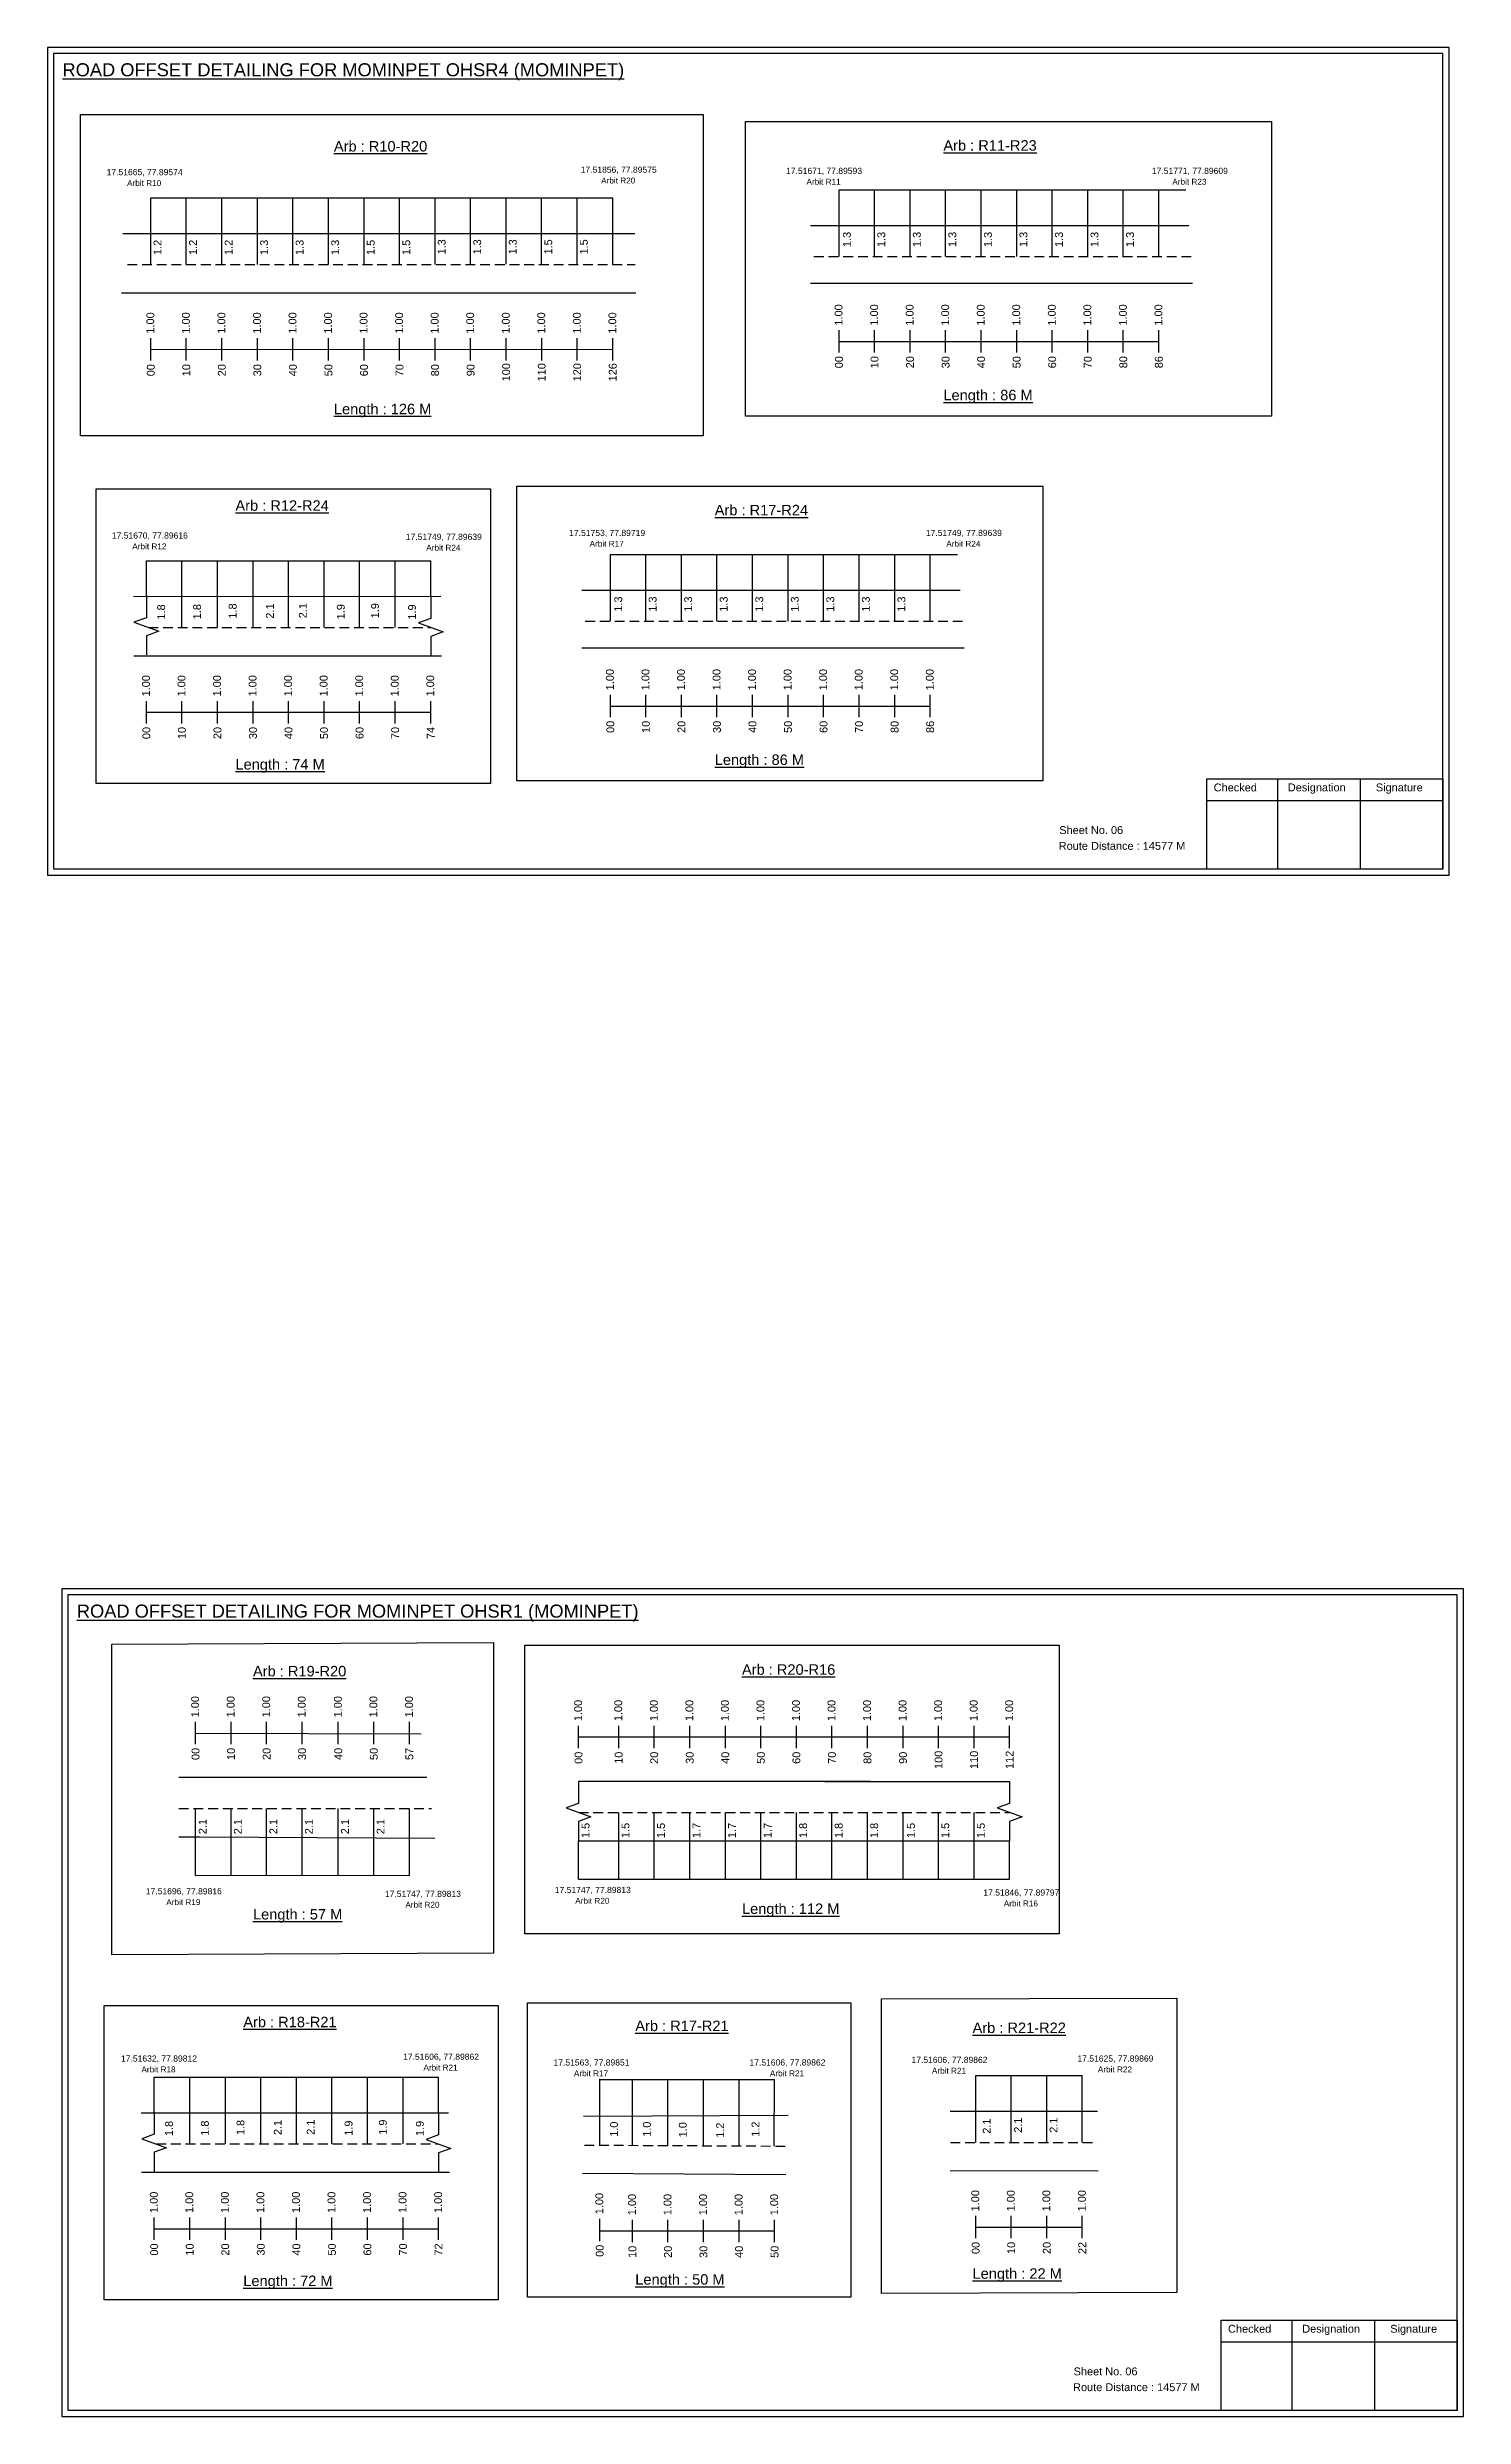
# Model space of a CAD drawing. Header units: inches. Extents: x 1446 to 12099, y 451 to 5049.
# Drawn here: x 6627 to 7169, y 2005 to 2911 of the extents above; entities that cross this region are included whole.
import ezdxf

# ---------------------------------------------------------------- set-up
doc = ezdxf.new("R2010")
doc.units = ezdxf.units.IN
doc.header["$MEASUREMENT"] = 0
doc.linetypes.add('DASHED2', pattern=[0.375, 0.25, -0.125])
for name, color, linetype in [('PDF_Geometry', 7, 'Continuous'), ('PDF_Text', 5, 'Continuous'), ('pipe', 5, 'Continuous')]:
    doc.layers.add(name, color=color, linetype=linetype)
doc.styles.add('PDF Arial', font='arial.ttf')
doc.styles.get("Standard").update_dxf_attribs({"font": 'arial.ttf'})

msp = doc.modelspace()

# ---------------------------------------------------------------- linework, layer by layer
at = {"color": 5}
for p, q in [((6930.27, 2856.68), (7063.05, 2856.68)), ((6666.9, 2853.62), (6843.7, 2853.62)), ((6665.23, 2714.82), (6774.03, 2714.82)), ((6842.77, 2717.18), (6975.55, 2717.18)), ((6684.04, 2211.91), (6765.86, 2211.93)), ((6830.6, 2210.43), (6995.57, 2210.43)), ((6668.23, 2134.7), (6777.03, 2134.7)), ((6838.7, 2133.82), (6905.62, 2133.82)), ((6982.58, 2135.29), (7023.38, 2135.29))]:
    msp.add_line(p, q, dxfattribs=at)
for p, q in [((6930.27, 2831.14), (6930.27, 2856.68)), ((6943.87, 2831.14), (6943.87, 2856.68)), ((6957.47, 2831.14), (6957.47, 2856.68)), ((6971.07, 2831.14), (6971.07, 2856.68)), ((6984.67, 2831.14), (6984.67, 2856.68)), ((6998.27, 2831.14), (6998.27, 2856.68)), ((7011.87, 2831.14), (7011.87, 2856.68)), ((7025.47, 2831.14), (7025.47, 2856.68)), ((7039.07, 2831.14), (7039.07, 2856.68)), ((7052.67, 2831.14), (7052.67, 2856.68)), ((6666.9, 2828.08), (6666.9, 2853.62)), ((6680.5, 2828.08), (6680.5, 2853.62)), ((6694.1, 2828.08), (6694.1, 2853.62)), ((6707.7, 2828.08), (6707.7, 2853.62)), ((6721.3, 2828.08), (6721.3, 2853.62)), ((6734.9, 2828.08), (6734.9, 2853.62)), ((6748.5, 2828.08), (6748.5, 2853.62)), ((6762.1, 2828.08), (6762.1, 2853.62)), ((6775.7, 2828.08), (6775.7, 2853.62)), ((6789.24, 2828.26), (6789.24, 2853.8)), ((6802.84, 2828.26), (6802.84, 2853.8)), ((6816.44, 2828.26), (6816.44, 2853.8)), ((6830.04, 2828.26), (6830.04, 2853.8)), ((6843.7, 2828.08), (6843.7, 2853.62)), ((6656.2, 2839.96), (6852.08, 2839.96)), ((6919.4, 2843.02), (7064.18, 2843.02)), ((7065.6, 2820.84), (6919.4, 2820.84)), ((6655.66, 2817.28), (6852.5, 2817.32)), ((6665.23, 2701.17), (6665.23, 2714.82)), ((6678.83, 2689.28), (6678.83, 2714.82)), ((6692.43, 2689.28), (6692.43, 2714.82)), ((6706.03, 2689.28), (6706.03, 2714.82)), ((6719.63, 2689.28), (6719.63, 2714.82)), ((6733.23, 2689.28), (6733.23, 2714.82)), ((6746.83, 2689.28), (6746.83, 2714.82)), ((6760.43, 2689.28), (6760.43, 2714.82)), ((6774.03, 2701.17), (6774.03, 2714.82)), ((6842.77, 2691.64), (6842.77, 2717.18)), ((6856.37, 2691.64), (6856.37, 2717.18)), ((6869.97, 2691.64), (6869.97, 2717.18)), ((6883.57, 2691.64), (6883.57, 2717.18)), ((6897.17, 2691.64), (6897.17, 2717.18)), ((6910.77, 2691.64), (6910.77, 2717.18)), ((6924.37, 2691.64), (6924.37, 2717.18)), ((6937.97, 2691.64), (6937.97, 2717.18)), ((6951.57, 2691.64), (6951.57, 2717.18)), ((6965.17, 2691.64), (6965.17, 2717.18)), ((6660.23, 2701.17), (6777.85, 2701.22)), ((6831.9, 2703.52), (6976.68, 2703.52)), ((6660.38, 2678.48), (6778.16, 2678.48)), ((6978.1, 2681.34), (6831.9, 2681.34)), ((6772.59, 2249.33), (6677.63, 2249.33)), ((6942.37, 2247.85), (6830.6, 2247.85)), ((6924.9, 2247.85), (6995.57, 2247.85)), ((6684.04, 2211.91), (6684.04, 2237.44)), ((6697.64, 2211.91), (6697.64, 2237.44)), ((6711.24, 2211.91), (6711.24, 2237.44)), ((6724.84, 2211.91), (6724.84, 2237.44)), ((6738.66, 2211.91), (6738.66, 2237.44)), ((6752.26, 2211.91), (6752.26, 2237.44)), ((6765.86, 2211.91), (6765.86, 2237.44)), ((6845.97, 2210.43), (6845.97, 2235.97)), ((6859.57, 2210.43), (6859.57, 2235.97)), ((6873.17, 2210.43), (6873.17, 2235.97)), ((6886.77, 2210.43), (6886.77, 2235.97)), ((6900.37, 2210.43), (6900.37, 2235.97)), ((6913.97, 2210.43), (6913.97, 2235.97)), ((6927.57, 2210.43), (6927.57, 2235.97)), ((6941.17, 2210.43), (6941.17, 2235.97)), ((6954.77, 2210.43), (6954.77, 2235.97)), ((6968.37, 2210.43), (6968.37, 2235.97)), ((6981.97, 2210.43), (6981.97, 2235.97)), ((6677.63, 2226.64), (6685.69, 2226.64)), ((6685.69, 2226.64), (6775.54, 2226.14)), ((6830.6, 2225.16), (6995.57, 2225.16)), ((6830.6, 2210.43), (6830.6, 2225.16)), ((6995.57, 2210.43), (6995.57, 2225.16)), ((6668.23, 2121.05), (6668.23, 2134.7)), ((6681.83, 2109.16), (6681.83, 2134.7)), ((6695.43, 2109.16), (6695.43, 2134.7)), ((6709.03, 2109.16), (6709.03, 2134.7)), ((6722.63, 2109.16), (6722.63, 2134.7)), ((6736.23, 2109.16), (6736.23, 2134.7)), ((6749.83, 2109.16), (6749.83, 2134.7)), ((6763.43, 2109.16), (6763.43, 2134.7)), ((6777.03, 2121.05), (6777.03, 2134.7)), ((6838.7, 2108.59), (6838.7, 2134.12)), ((6851.22, 2108.54), (6851.22, 2133.82)), ((6864.82, 2108.48), (6864.82, 2133.82)), ((6878.42, 2108.54), (6878.42, 2133.82)), ((6892.02, 2108.28), (6892.02, 2133.82)), ((6905.4, 2108.32), (6905.62, 2133.82)), ((6982.58, 2109.75), (6982.58, 2135.29)), ((6996.18, 2109.75), (6996.18, 2135.29)), ((7009.78, 2109.75), (7009.78, 2135.29)), ((7023.38, 2109.75), (7023.38, 2135.29)), ((6663.23, 2121.05), (6780.85, 2121.1)), ((6972.75, 2121.64), (7029.24, 2121.64)), ((6832.5, 2119.79), (6910.87, 2120.15)), ((6663.38, 2098.36), (6781.16, 2098.36)), ((6832.13, 2097.94), (6909.86, 2097.51)), ((6972.75, 2098.95), (7029.46, 2098.82))]:
    msp.add_line(p, q)
at = {"linetype": 'DASHED2', "ltscale": 15}
for p, q in [((6657.95, 2828.08), (6852.23, 2828.08)), ((6920.67, 2831.14), (7065.03, 2831.14)), ((6665.99, 2689.28), (6774.03, 2689.28)), ((6833.17, 2691.64), (6977.53, 2691.64)), ((6677.63, 2237.44), (6774.31, 2237.44)), ((6830.6, 2235.97), (6995.57, 2235.97)), ((6668.99, 2109.16), (6777.03, 2109.16)), ((6832.84, 2108.73), (6911.13, 2108.32)), ((6972.9, 2109.75), (7029.24, 2109.75))]:
    msp.add_line(p, q, dxfattribs=at)
at = {"color": 217, "true_color": 0x93278f}
for p, q in [((6930.27, 2794.44), (6930.27, 2803)), ((6943.87, 2794.44), (6943.87, 2803)), ((6957.47, 2794.44), (6957.47, 2803)), ((6971.07, 2794.44), (6971.07, 2803)), ((6984.67, 2794.44), (6984.67, 2803)), ((6998.27, 2794.44), (6998.27, 2803)), ((7011.87, 2794.44), (7011.87, 2803)), ((7025.47, 2794.44), (7025.47, 2803)), ((7039.07, 2794.44), (7039.07, 2803)), ((7052.67, 2794.44), (7052.67, 2803)), ((6666.9, 2791.38), (6666.9, 2799.94)), ((6666.9, 2795.65), (6843.7, 2795.71)), ((6680.5, 2791.38), (6680.5, 2799.94)), ((6694.1, 2791.38), (6694.1, 2799.94)), ((6707.7, 2791.38), (6707.7, 2799.94)), ((6721.3, 2791.38), (6721.3, 2799.94)), ((6734.9, 2791.38), (6734.9, 2799.94)), ((6748.5, 2791.38), (6748.5, 2799.94)), ((6762.1, 2791.38), (6762.1, 2799.94)), ((6775.7, 2791.38), (6775.7, 2799.94)), ((6789.3, 2791.38), (6789.3, 2799.94)), ((6802.9, 2791.38), (6802.9, 2799.94)), ((6816.5, 2791.38), (6816.5, 2799.94)), ((6830.1, 2791.38), (6830.1, 2799.94)), ((6843.7, 2791.38), (6843.7, 2799.94)), ((6930.27, 2798.71), (7052.67, 2798.73)), ((6665.23, 2652.58), (6665.23, 2661.14)), ((6665.23, 2656.85), (6774.03, 2656.85)), ((6678.83, 2652.58), (6678.83, 2661.14)), ((6692.43, 2652.58), (6692.43, 2661.14)), ((6706.03, 2652.58), (6706.03, 2661.14)), ((6719.63, 2652.58), (6719.63, 2661.14)), ((6733.23, 2652.58), (6733.23, 2661.14)), ((6746.83, 2652.58), (6746.83, 2661.14)), ((6760.43, 2652.58), (6760.43, 2661.14)), ((6774.03, 2652.58), (6774.03, 2661.14)), ((6842.77, 2654.94), (6842.77, 2663.5)), ((6842.77, 2659.21), (6965.17, 2659.23)), ((6856.37, 2654.94), (6856.37, 2663.5)), ((6869.97, 2654.94), (6869.97, 2663.5)), ((6883.57, 2654.94), (6883.57, 2663.5)), ((6897.17, 2654.94), (6897.17, 2663.5)), ((6910.77, 2654.94), (6910.77, 2663.5)), ((6924.37, 2654.94), (6924.37, 2663.5)), ((6937.97, 2654.94), (6937.97, 2663.5)), ((6951.57, 2654.94), (6951.57, 2663.5)), ((6965.17, 2654.94), (6965.17, 2663.5)), ((6684.04, 2262.05), (6684.04, 2270.61)), ((6684.04, 2266.32), (6770.37, 2266.08)), ((6697.64, 2262.05), (6697.64, 2270.61)), ((6711.24, 2262.05), (6711.24, 2270.61)), ((6724.84, 2262.05), (6724.84, 2270.61)), ((6738.66, 2262.05), (6738.66, 2270.61)), ((6752.26, 2262.05), (6752.26, 2270.61)), ((6765.86, 2262.05), (6765.86, 2270.61)), ((6830.6, 2260.57), (6830.6, 2269.13)), ((6845.97, 2260.57), (6845.97, 2269.13)), ((6859.57, 2260.57), (6859.57, 2269.13)), ((6873.17, 2260.57), (6873.17, 2269.13)), ((6886.77, 2260.57), (6886.77, 2269.13)), ((6900.37, 2260.57), (6900.37, 2269.13)), ((6913.97, 2260.57), (6913.97, 2269.13)), ((6927.57, 2260.57), (6927.57, 2269.13)), ((6941.17, 2260.57), (6941.17, 2269.13)), ((6954.77, 2260.57), (6954.77, 2269.13)), ((6968.37, 2260.57), (6968.37, 2269.13)), ((6981.97, 2260.57), (6981.97, 2269.13)), ((6995.57, 2260.57), (6995.57, 2269.13)), ((6830.6, 2264.84), (6995.57, 2264.84)), ((6668.23, 2072.46), (6668.23, 2081.02)), ((6668.23, 2076.73), (6777.03, 2076.73)), ((6681.83, 2072.46), (6681.83, 2081.02)), ((6695.43, 2072.46), (6695.43, 2081.02)), ((6709.03, 2072.46), (6709.03, 2081.02)), ((6722.63, 2072.46), (6722.63, 2081.02)), ((6736.23, 2072.46), (6736.23, 2081.02)), ((6749.83, 2072.46), (6749.83, 2081.02)), ((6763.43, 2072.46), (6763.43, 2081.02)), ((6777.03, 2072.46), (6777.03, 2081.02)), ((6838.7, 2071.97), (6838.7, 2080.53)), ((6838.7, 2075.86), (6905.62, 2075.87)), ((6851.22, 2071.59), (6851.22, 2080.14)), ((6864.82, 2071.59), (6864.82, 2080.14)), ((6878.42, 2071.59), (6878.42, 2080.14)), ((6892.02, 2071.59), (6892.02, 2080.14)), ((6905.62, 2071.59), (6905.62, 2080.14)), ((6982.58, 2073.05), (6982.58, 2081.61)), ((6982.58, 2077.32), (7023.38, 2077.33)), ((6996.18, 2073.05), (6996.18, 2081.61)), ((7009.78, 2073.05), (7009.78, 2081.61)), ((7023.38, 2073.05), (7023.38, 2081.61))]:
    msp.add_line(p, q, dxfattribs=at)
for points in [[(6894.5, 2882.8), (7095.74, 2882.8), (7095.74, 2770.12), (6894.5, 2770.12)], [(6646, 2742.3), (6796.85, 2742.3), (6796.85, 2629.62), (6646, 2629.62)], [(6807, 2743.3), (7008.24, 2743.3), (7008.24, 2630.62), (6807, 2630.62)], [(6652, 2300.32), (6798.04, 2300.99), (6798.04, 2182.17), (6652, 2181.5)], [(6810, 2300), (7014.56, 2300), (7014.56, 2189.5), (6810, 2189.5)], [(6649, 2162.18), (6799.85, 2162.18), (6799.85, 2049.5), (6649, 2049.5)], [(6811, 2163.18), (6934.8, 2163.18), (6934.8, 2050.5), (6811, 2050.5)], [(6946.5, 2164.68), (7059.5, 2164.97), (7059.5, 2052.29), (6946.5, 2052)]]:
    msp.add_lwpolyline(points, close=True)
at = {"linetype": 'Continuous'}
for points in [[(6665.21, 2701.45), (6665.21, 2693.02), (6660.47, 2691.29), (6669.95, 2687.84), (6665.21, 2686.11), (6665.21, 2678.76)], [(6774.03, 2701.17), (6774.03, 2692.74), (6769.29, 2691.01), (6778.77, 2687.56), (6774.03, 2685.83), (6774.03, 2678.48)], [(6830.6, 2247.85), (6830.6, 2239.42), (6825.86, 2237.69), (6835.34, 2234.24), (6830.6, 2232.51), (6830.6, 2225.16)], [(6995.57, 2247.85), (6995.57, 2239.42), (6990.83, 2237.69), (7000.31, 2234.24), (6995.57, 2232.51), (6995.57, 2225.16)], [(6668.21, 2121.33), (6668.21, 2112.9), (6663.47, 2111.17), (6672.95, 2107.72), (6668.21, 2105.99), (6668.21, 2098.64)], [(6777.03, 2121.05), (6777.03, 2112.61), (6772.29, 2110.89), (6781.77, 2107.44), (6777.03, 2105.71), (6777.03, 2098.36)]]:
    msp.add_lwpolyline(points, dxfattribs=at)
at = {"layer": 'PDF_Geometry'}
for points in [[(6627.32, 2911.18), (6627.32, 2594.47), (7163.8, 2594.47), (7163.8, 2911.18)], [(6629.65, 2908.85), (6629.65, 2596.89), (7161.38, 2596.89), (7161.38, 2908.85)], [(6632.82, 2321.56), (6632.82, 2004.85), (7169.3, 2004.85), (7169.3, 2321.56)], [(6635.15, 2319.23), (6635.15, 2007.27), (7166.88, 2007.27), (7166.88, 2319.23)]]:
    msp.add_lwpolyline(points, close=True, dxfattribs=at)
at = {"layer": 'PDF_Geometry', "color": 242, "true_color": 0xcc1f26}
for points in [[(7161.38, 2596.8), (7071.04, 2596.8), (7071.04, 2631.41), (7161.38, 2631.41)], [(7166.88, 2007.17), (7076.54, 2007.17), (7076.54, 2041.78), (7166.88, 2041.78)]]:
    msp.add_lwpolyline(points, close=True, dxfattribs=at)
for points in [[(7098.02, 2631.41), (7098.02, 2596.8)], [(7129.74, 2631.41), (7129.74, 2596.8)], [(7071.04, 2623.03), (7161.38, 2623.03)], [(7103.52, 2041.78), (7103.52, 2007.17)], [(7135.24, 2041.78), (7135.24, 2007.17)], [(7076.54, 2033.41), (7166.88, 2033.41)]]:
    msp.add_lwpolyline(points, dxfattribs=at)
at = {"layer": 'pipe', "color": 0}
msp.add_lwpolyline([(6640, 2885.48), (6878.32, 2885.48), (6878.32, 2762.62), (6640, 2762.62)], close=True, dxfattribs=at)

# ---------------------------------------------------------------- texts
at = {"color": 242, "true_color": 0xcd2027}
for s, height, p in [('%%UROAD OFFSET DETAILING FOR MOMINPET OHSR4 (MOMINPET)', 5, (6633.1, 2900.11)), ('%%UArb : R10-R20', 4, (6736.98, 2871.35)), ('%%UArb : R11-R23', 4, (6970.21, 2871.68)), ('%%ULength : 126 M', 4, (6736.98, 2770.85)), ('%%ULength : 86 M', 4, (6970.21, 2776.18)), ('%%UArb : R12-R24', 4, (6699.3, 2733.92)), ('%%UArb : R17-R24', 4, (6882.71, 2732.18)), ('%%ULength : 74 M', 4, (6699.3, 2634.92)), ('%%ULength : 86 M', 4, (6882.71, 2636.68)), ('%%UROAD OFFSET DETAILING FOR MOMINPET OHSR1 (MOMINPET)', 5, (6638.6, 2310.49)), ('%%UArb : R19-R20', 4, (6706.01, 2288.02)), ('%%UArb : R20-R16', 4, (6893.14, 2288.64)), ('%%ULength : 57 M', 4, (6706.01, 2195.02)), ('%%ULength : 112 M', 4, (6893.14, 2197.14)), ('%%UArb : R18-R21', 4, (6702.3, 2153.8)), ('%%UArb : R17-R21', 4, (6852.31, 2152.33)), ('%%UArb : R21-R22', 4, (6981.37, 2151.59)), ('%%ULength : 72 M', 4, (6702.3, 2054.8)), ('%%ULength : 50 M', 4, (6852.31, 2055.33)), ('%%ULength : 22 M', 4, (6981.37, 2057.59))]:
    msp.add_text(s, height=height, dxfattribs=at).set_placement(p)
at = {"color": 5}
for s, height, p in [('17.51665, 77.89574', 2.34, (6650, 2862.29)), ('17.51856, 77.89575', 2.34, (6831.42, 2863.24)), ('17.51671, 77.89593', 2.34, (6910, 2862.78)), ('17.51771, 77.89609', 2.34, (7050, 2862.78)), ('Arbit R10', 2.246, (6657.82, 2858.16)), ('Arbit R20', 2.246, (6839.24, 2859.12)), ('Arbit R11', 2.246, (6917.82, 2858.66)), ('Arbit R23', 2.246, (7057.82, 2858.66)), ('17.51670, 77.89616', 2.34, (6652, 2723.28)), ('Arbit R12', 2.246, (6659.82, 2719.16)), ('17.51749, 77.89639', 2.34, (6764.5, 2722.78)), ('Arbit R24', 2.246, (6772.32, 2718.66)), ('17.51753, 77.89719', 2.34, (6827, 2724.28)), ('Arbit R17', 2.246, (6834.82, 2720.16)), ('17.51749, 77.89639', 2.34, (6963.5, 2724.28)), ('Arbit R24', 2.246, (6971.32, 2720.16)), ('17.51696, 77.89816', 2.34, (6665, 2204.66)), ('Arbit R19', 2.246, (6672.82, 2200.54)), ('17.51747, 77.89813', 2.34, (6756.5, 2203.66)), ('17.51747, 77.89813', 2.34, (6821.5, 2205.16)), ('Arbit R20', 2.246, (6829.32, 2201.04)), ('17.51846, 77.89797', 2.34, (6985.5, 2204.16)), ('Arbit R16', 2.246, (6993.32, 2200.04)), ('Arbit R20', 2.246, (6764.32, 2199.54)), ('17.51632, 77.89812', 2.34, (6655.5, 2140.66)), ('17.51606, 77.89862', 2.34, (6763.43, 2141.36)), ('Arbit R21', 2.246, (6771.25, 2137.24)), ('17.51563, 77.89851', 2.34, (6821, 2139.16)), ('17.51606, 77.89862', 2.34, (6896, 2139.16)), ('17.51606, 77.89862', 2.34, (6958, 2140.16)), ('17.51625, 77.89869', 2.34, (7021.5, 2140.66)), ('Arbit R18', 2.246, (6663.32, 2136.54)), ('Arbit R17', 2.246, (6828.82, 2135.04)), ('Arbit R21', 2.246, (6903.82, 2135.04)), ('Arbit R21', 2.246, (6965.82, 2136.04)), ('Arbit R22', 2.246, (7029.32, 2136.54))]:
    msp.add_text(s, height=height, dxfattribs=at).set_placement(p)
for s, p in [('1.2', (6670.97, 2831.76)), ('1.2', (6684.57, 2831.76)), ('1.2', (6698.17, 2831.76)), ('1.3', (6711.77, 2831.76)), ('1.3', (6725.37, 2831.76)), ('1.3', (6738.97, 2831.76)), ('1.5', (6752.57, 2831.76)), ('1.5', (6766.17, 2831.76)), ('1.3', (6779.71, 2831.94)), ('1.3', (6793.31, 2831.94)), ('1.3', (6806.91, 2831.94)), ('1.5', (6820.51, 2831.94)), ('1.5', (6834.11, 2831.94)), ('1.3', (6934.78, 2834.81)), ('1.3', (6947.94, 2834.81)), ('1.3', (6961.54, 2834.81)), ('1.3', (6975.14, 2834.81)), ('1.3', (6988.74, 2834.81)), ('1.3', (7002.34, 2834.81)), ('1.3', (7015.94, 2834.81)), ('1.3', (7029.54, 2834.81)), ('1.3', (7043.14, 2834.81)), ('1.3', (6847.28, 2695.31)), ('1.3', (6860.44, 2695.31)), ('1.3', (6874.04, 2695.31)), ('1.3', (6887.64, 2695.31)), ('1.3', (6901.24, 2695.31)), ('1.3', (6914.84, 2695.31)), ('1.3', (6928.44, 2695.31)), ('1.3', (6942.04, 2695.31)), ('1.3', (6955.64, 2695.31)), ('1.8', (6672.36, 2692.27)), ('1.8', (6686.11, 2692.4)), ('1.8', (6699.73, 2692.65)), ('2.1', (6713.99, 2692.65)), ('2.1', (6726.58, 2692.78)), ('1.9', (6741.1, 2692.4)), ('1.9', (6754.2, 2692.78)), ('1.9', (6768.36, 2692.28)), ('2.1', (6688.22, 2227.64)), ('2.1', (6701.71, 2227.64)), ('2.1', (6715.31, 2227.64)), ('2.1', (6728.91, 2227.64)), ('2.1', (6742.73, 2227.64)), ('2.1', (6756.33, 2227.64)), ('1.5', (6834.78, 2226.16)), ('1.5', (6850.04, 2226.16)), ('1.5', (6863.64, 2226.16)), ('1.7', (6877.24, 2226.16)), ('1.7', (6890.84, 2226.16)), ('1.7', (6904.44, 2226.16)), ('1.8', (6918.04, 2226.16)), ('1.8', (6931.64, 2226.16)), ('1.8', (6945.24, 2226.16)), ('1.5', (6959.27, 2226.16)), ('1.5', (6972.44, 2226.16)), ('1.5', (6986.04, 2226.16)), ('1.8', (6675.36, 2112.15)), ('1.8', (6689.11, 2112.27)), ('1.8', (6702.73, 2112.53)), ('2.1', (6716.99, 2112.53)), ('2.1', (6729.58, 2112.66)), ('1.9', (6744.1, 2112.27)), ('1.9', (6757.2, 2112.66)), ('1.9', (6771.36, 2112.16)), ('1.0', (6845.66, 2111.87)), ('1.0', (6858.24, 2111.87)), ('1.0', (6871.98, 2111.68)), ('1.2', (6886.29, 2111.48)), ('1.2', (6899.81, 2111.9)), ('2.1', (6988.3, 2113.06)), ('2.1', (7000.25, 2113.43)), ('2.1', (7013.85, 2113.43))]:
    msp.add_text(s, height=3, rotation=90).set_placement(p)
at = {"color": 217, "true_color": 0x93278f}
for s, p in [('1.00', (6668.23, 2801.68)), ('1.00', (6681.83, 2801.68)), ('1.00', (6695.43, 2801.68)), ('1.00', (6709.03, 2801.68)), ('1.00', (6722.63, 2801.68)), ('1.00', (6736.23, 2801.68)), ('1.00', (6749.83, 2801.68)), ('1.00', (6763.43, 2801.68)), ('1.00', (6777.03, 2801.68)), ('1.00', (6790.63, 2801.68)), ('1.00', (6804.23, 2801.68)), ('1.00', (6817.83, 2801.68)), ('1.00', (6831.43, 2801.68)), ('1.00', (6845.03, 2801.68)), ('1.00', (6931.6, 2804.74)), ('1.00', (6945.2, 2804.74)), ('1.00', (6958.8, 2804.74)), ('1.00', (6972.4, 2804.74)), ('1.00', (6986, 2804.74)), ('1.00', (6999.6, 2804.74)), ('1.00', (7013.2, 2804.74)), ('1.00', (7026.8, 2804.74)), ('1.00', (7040.4, 2804.74)), ('1.00', (7054, 2804.74)), ('00', (6931.75, 2788.42)), ('10', (6945.35, 2788.42)), ('20', (6958.95, 2788.42)), ('30', (6972.55, 2788.42)), ('40', (6986.15, 2788.42)), ('50', (6999.75, 2788.42)), ('60', (7013.35, 2788.42)), ('70', (7026.95, 2788.42)), ('80', (7040.55, 2788.42)), ('86', (7054.15, 2788.42)), ('00', (6668.38, 2785.36)), ('10', (6681.98, 2785.36)), ('20', (6695.58, 2785.36)), ('30', (6709.18, 2785.36)), ('40', (6722.78, 2785.36)), ('50', (6736.38, 2785.36)), ('60', (6749.98, 2785.36)), ('70', (6763.58, 2785.36)), ('80', (6777.18, 2785.36)), ('90', (6790.78, 2785.36)), ('100', (6804.38, 2783.4)), ('110', (6817.98, 2783.4)), ('120', (6831.58, 2783.4)), ('126', (6845.18, 2783.4)), ('1.00', (6666.55, 2662.88)), ('1.00', (6680.15, 2662.88)), ('1.00', (6693.75, 2662.88)), ('1.00', (6707.35, 2662.88)), ('1.00', (6720.95, 2662.88)), ('1.00', (6734.55, 2662.88)), ('1.00', (6748.15, 2662.88)), ('1.00', (6761.75, 2662.88)), ('1.00', (6775.35, 2662.88)), ('1.00', (6844.1, 2665.24)), ('1.00', (6857.7, 2665.24)), ('1.00', (6871.3, 2665.24)), ('1.00', (6884.9, 2665.24)), ('1.00', (6898.5, 2665.24)), ('1.00', (6912.1, 2665.24)), ('1.00', (6925.7, 2665.24)), ('1.00', (6939.3, 2665.24)), ('1.00', (6952.9, 2665.24)), ('1.00', (6966.5, 2665.24)), ('00', (6666.7, 2646.56)), ('10', (6680.3, 2646.56)), ('20', (6693.9, 2646.56)), ('30', (6707.5, 2646.56)), ('40', (6721.1, 2646.56)), ('50', (6734.7, 2646.56)), ('60', (6748.3, 2646.56)), ('70', (6761.9, 2646.56)), ('74', (6775.5, 2646.56)), ('00', (6844.25, 2648.92)), ('10', (6857.85, 2648.92)), ('20', (6871.45, 2648.92)), ('30', (6885.05, 2648.92)), ('40', (6898.65, 2648.92)), ('50', (6912.25, 2648.92)), ('60', (6925.85, 2648.92)), ('70', (6939.45, 2648.92)), ('80', (6953.05, 2648.92)), ('86', (6966.65, 2648.92)), ('1.00', (6685.37, 2272.34)), ('1.00', (6698.97, 2272.34)), ('1.00', (6712.57, 2272.34)), ('1.00', (6726.17, 2272.34)), ('1.00', (6739.99, 2272.34)), ('1.00', (6753.59, 2272.34)), ('1.00', (6767.19, 2272.34)), ('1.00', (6831.93, 2270.87)), ('1.00', (6847.3, 2270.87)), ('1.00', (6860.9, 2270.87)), ('1.00', (6874.5, 2270.87)), ('1.00', (6888.1, 2270.87)), ('1.00', (6901.7, 2270.87)), ('1.00', (6915.3, 2270.87)), ('1.00', (6928.9, 2270.87)), ('1.00', (6942.5, 2270.87)), ('1.00', (6956.1, 2270.87)), ('1.00', (6969.7, 2270.87)), ('1.00', (6983.3, 2270.87)), ('1.00', (6996.9, 2270.87)), ('00', (6685.52, 2256.02)), ('10', (6699.12, 2256.02)), ('20', (6712.72, 2256.02)), ('30', (6726.32, 2256.02)), ('40', (6740.14, 2256.02)), ('50', (6753.74, 2256.02)), ('57', (6767.34, 2256.02)), ('00', (6832.08, 2254.55)), ('10', (6847.45, 2254.55)), ('20', (6861.05, 2254.55)), ('30', (6874.65, 2254.55)), ('40', (6888.25, 2254.55)), ('50', (6901.85, 2254.55)), ('60', (6915.45, 2254.55)), ('70', (6929.05, 2254.55)), ('80', (6942.65, 2254.55)), ('90', (6956.25, 2254.55)), ('100', (6969.85, 2252.59)), ('110', (6983.45, 2252.59)), ('112', (6997.05, 2252.59)), ('1.00', (6669.55, 2082.76)), ('1.00', (6683.15, 2082.76)), ('1.00', (6696.75, 2082.76)), ('1.00', (6710.35, 2082.76)), ('1.00', (6723.95, 2082.76)), ('1.00', (6737.55, 2082.76)), ('1.00', (6751.15, 2082.76)), ('1.00', (6764.75, 2082.76)), ('1.00', (6778.35, 2082.76)), ('1.00', (6840.03, 2082.27)), ('1.00', (6852.55, 2081.88)), ('1.00', (6866.15, 2081.88)), ('1.00', (6879.75, 2081.88)), ('1.00', (6893.35, 2081.88)), ('1.00', (6906.95, 2081.88)), ('1.00', (6983.91, 2083.35)), ('1.00', (6997.51, 2083.35)), ('1.00', (7011.11, 2083.35)), ('1.00', (7024.71, 2083.35)), ('00', (6669.7, 2066.44)), ('10', (6683.3, 2066.44)), ('20', (6696.9, 2066.44)), ('30', (6710.5, 2066.44)), ('40', (6724.1, 2066.44)), ('50', (6737.7, 2066.44)), ('60', (6751.3, 2066.44)), ('70', (6764.9, 2066.44)), ('72', (6778.5, 2066.44)), ('00', (6840.18, 2065.95)), ('10', (6852.7, 2065.56)), ('20', (6866.3, 2065.56)), ('30', (6879.9, 2065.56)), ('40', (6893.5, 2065.56)), ('50', (6907.1, 2065.56)), ('00', (6984.06, 2067.03)), ('10', (6997.66, 2067.03)), ('20', (7011.26, 2067.03)), ('22', (7024.86, 2067.03))]:
    msp.add_text(s, height=3, rotation=90, dxfattribs=at).set_placement(p)
for s, p in [('Sheet No. 06', (7014.54, 2610.27)), ('Route Distance : 14577 M', (7014.35, 2604.22)), ('Sheet No. 06', (7020.04, 2020.65)), ('Route Distance : 14577 M', (7019.85, 2014.6))]:
    msp.add_text(s, height=3).set_placement(p)
at = {"layer": 'PDF_Text', "color": 7, "attachment_point": 7, "style": 'PDF Arial'}
for s, insert, char_height in [('Checked', (7073.64, 2626.52), 3.001), ('Designation', (7102.02, 2625.69), 3.0006), ('Signature', (7135.7, 2625.69), 3.001), ('Checked', (7079.14, 2036.9), 3.001), ('Designation', (7107.52, 2036.06), 3.0006), ('Signature', (7141.2, 2036.06), 3.001)]:
    msp.add_mtext(s, dxfattribs=dict(at, insert=insert, char_height=char_height))

doc.saveas('drawing.dxf')
